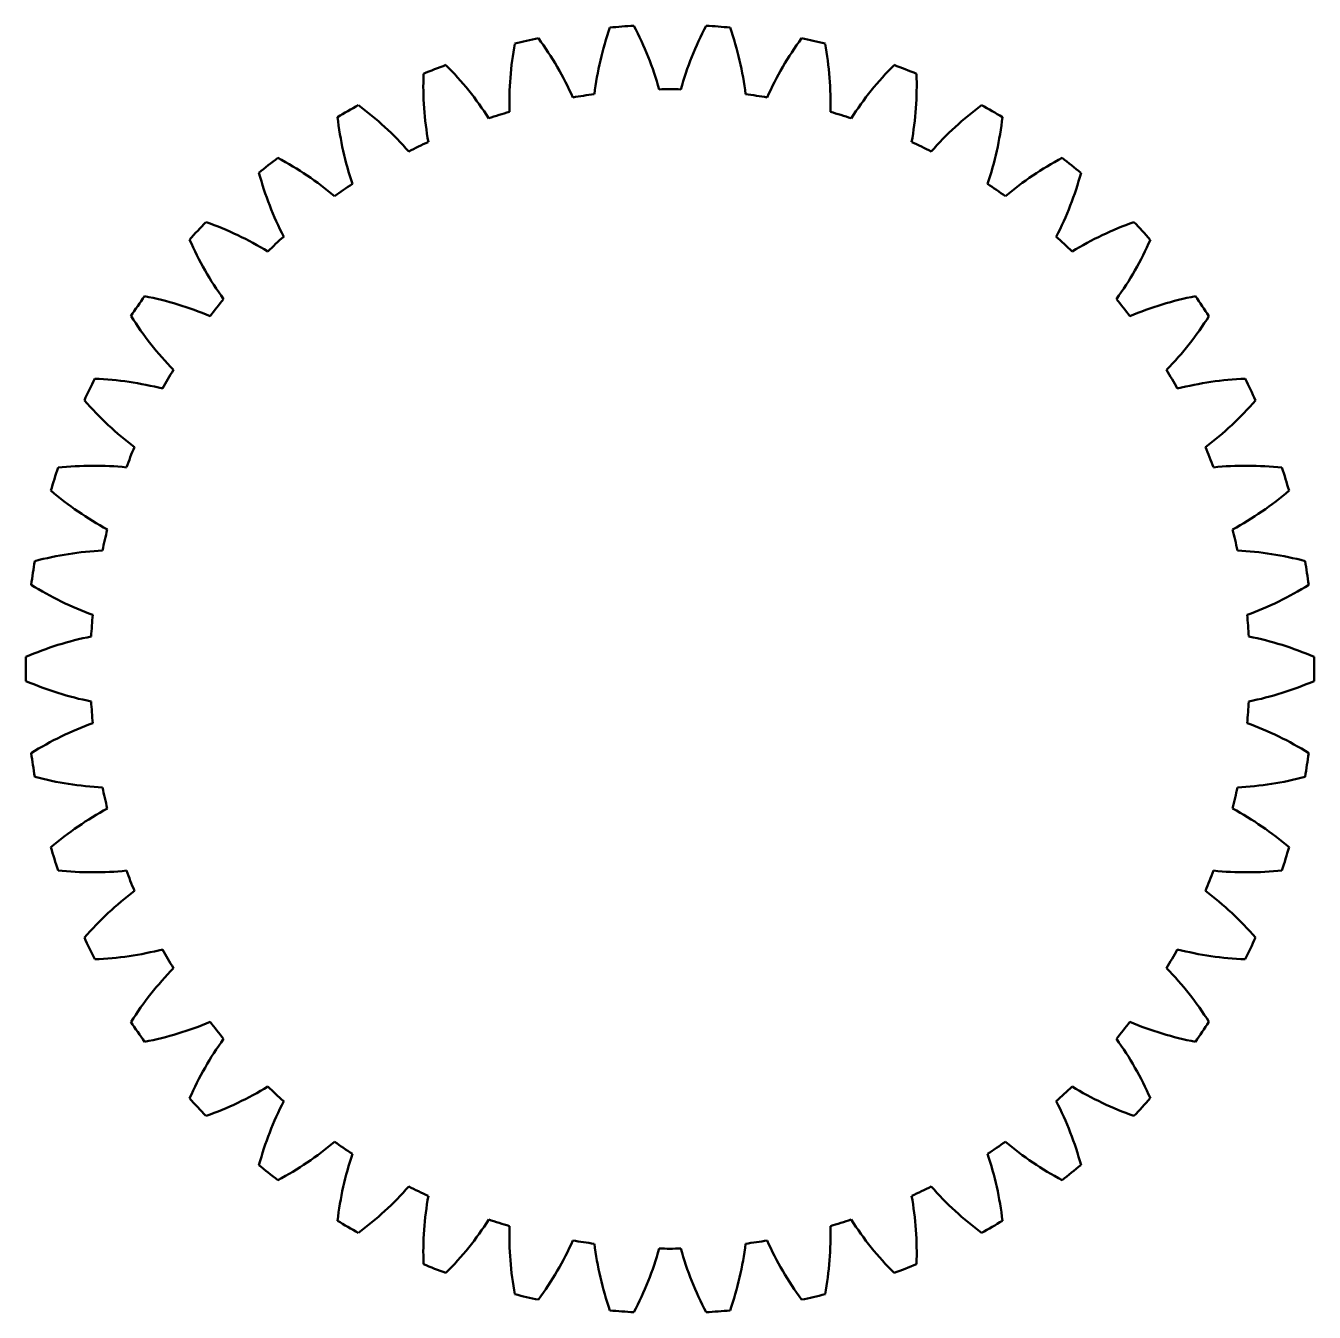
# Model space of a CAD drawing. Header units: millimetres. Extents: x 75 to 209, y 42 to 176.
import ezdxf

# ---------------------------------------------------------------- set-up
doc = ezdxf.new("R2010")
doc.units = ezdxf.units.MM
doc.layers.add('Visible (ISO)', color=7, linetype='Continuous', lineweight=50)

msp = doc.modelspace()

# ---------------------------------------------------------------- linework, layer by layer
at = {"layer": 'Visible (ISO)'}
for centre, radius, start, end in [((167.61, 164.74), 33.59, 160.8189, 172.9884), ((142.13, 109.07), 67, 93.2143, 95.3571), ((108.65, 160.32), 33.59, 15.583, 27.7525), ((175.62, 160.32), 33.59, 152.2475, 164.417), ((142.13, 109.07), 67, 84.6429, 86.7857), ((116.66, 164.74), 33.59, 7.0116, 19.1811), ((142.13, 109.07), 67, 101.7857, 103.9286), ((101.39, 154.76), 33.59, 24.1544, 36.3239), ((182.88, 154.76), 33.59, 143.6761, 155.8456), ((142.13, 109.07), 67, 76.0714, 78.2143), ((159.02, 167.91), 33.59, 169.3903, 181.5599), ((125.24, 167.91), 33.59, 358.4401, 10.6097), ((142.13, 109.07), 67, 110.3571, 112.5), ((95.03, 148.17), 33.59, 32.7258, 44.8954), ((189.24, 148.17), 33.59, 135.1046, 147.2742), ((142.13, 109.07), 67, 67.5, 69.6429), ((150.07, 169.77), 33.59, 177.9618, 190.1313), ((134.2, 169.77), 33.59, 349.8687, 2.0382), ((142.13, 109.07), 60.29, 88.9286, 91.0714), ((142.13, 109.07), 67, 118.9286, 121.0714), ((89.73, 140.71), 33.59, 41.2973, 53.4668), ((142.13, 109.07), 60.29, 97.5, 99.6429), ((142.13, 109.07), 60.29, 80.3571, 82.5), ((194.54, 140.71), 33.59, 126.5332, 138.7027), ((142.13, 109.07), 67, 58.9286, 61.0714), ((140.93, 170.28), 33.59, 186.5332, 198.7027), ((142.13, 109.07), 60.29, 106.0714, 108.2143), ((142.13, 109.07), 60.29, 71.7857, 73.9286), ((143.34, 170.28), 33.59, 341.2973, 353.4668), ((142.13, 109.07), 60.29, 114.6429, 116.7857), ((142.13, 109.07), 60.29, 63.2143, 65.3571), ((142.13, 109.07), 67, 127.5, 129.6429), ((85.6, 132.55), 33.59, 49.8687, 62.0382), ((198.67, 132.55), 33.59, 117.9618, 130.1313), ((142.13, 109.07), 67, 50.3571, 52.5), ((131.82, 169.41), 33.59, 195.1046, 207.2742), ((142.13, 109.07), 60.29, 123.2143, 125.3571), ((142.13, 109.07), 60.29, 54.6429, 56.7857), ((152.45, 169.41), 33.59, 332.7258, 344.8954), ((142.13, 109.07), 67, 136.0714, 138.2143), ((82.73, 123.86), 33.59, 58.4401, 70.6097), ((201.54, 123.86), 33.59, 109.3903, 121.5599), ((142.13, 109.07), 67, 41.7857, 43.9286), ((122.94, 167.2), 33.59, 203.6761, 215.8456), ((142.13, 109.07), 60.29, 131.7857, 133.9286), ((142.13, 109.07), 60.29, 46.0714, 48.2143), ((161.33, 167.2), 33.59, 324.1544, 336.3239), ((142.13, 109.07), 67, 144.6429, 146.7857), ((81.19, 114.84), 33.59, 67.0116, 79.1811), ((142.13, 109.07), 60.29, 140.3571, 142.5), ((142.13, 109.07), 60.29, 37.5, 39.6429), ((203.08, 114.84), 33.59, 100.8189, 112.9884), ((142.13, 109.07), 67, 33.2143, 35.3571), ((114.49, 163.69), 33.59, 212.2475, 224.417), ((169.78, 163.69), 33.59, 315.583, 327.7525), ((142.13, 109.07), 60.29, 148.9286, 151.0714), ((142.13, 109.07), 60.29, 28.9286, 31.0714), ((142.13, 109.07), 67, 153.2143, 155.3571), ((81.01, 105.69), 33.59, 75.583, 87.7525), ((203.26, 105.69), 33.59, 92.2475, 104.417), ((142.13, 109.07), 67, 24.6429, 26.7857), ((106.66, 158.96), 33.59, 220.8189, 232.9884), ((177.61, 158.96), 33.59, 307.0116, 319.1811), ((142.13, 109.07), 60.29, 157.5, 159.6429), ((142.13, 109.07), 60.29, 20.3571, 22.5), ((142.13, 109.07), 67, 161.7857, 163.9286), ((82.19, 96.62), 33.59, 84.1544, 96.3239), ((202.08, 96.62), 33.59, 83.6761, 95.8456), ((142.13, 109.07), 67, 16.0714, 18.2143), ((99.62, 153.12), 33.59, 229.3903, 241.5599), ((184.65, 153.12), 33.59, 298.4401, 310.6097), ((142.13, 109.07), 60.29, 166.0714, 168.2143), ((142.13, 109.07), 60.29, 11.7857, 13.9286), ((84.72, 87.83), 33.59, 92.7258, 104.8954), ((199.55, 87.83), 33.59, 75.1046, 87.2742), ((142.13, 109.07), 67, 170.3571, 172.5), ((142.13, 109.07), 67, 7.5, 9.6429), ((93.53, 146.29), 33.59, 237.9618, 250.1313), ((190.74, 146.29), 33.59, 289.8687, 302.0382), ((142.13, 109.07), 60.29, 174.6429, 176.7857), ((142.13, 109.07), 60.29, 3.2143, 5.3571), ((88.52, 79.51), 33.59, 101.2973, 113.4668), ((195.75, 79.51), 33.59, 66.5332, 78.7027), ((142.13, 109.07), 67, 178.9286, 181.0714), ((142.13, 109.07), 67, 358.9286, 1.0714), ((88.52, 138.63), 33.59, 246.5332, 258.7027), ((195.75, 138.63), 33.59, 281.2973, 293.4668), ((142.13, 109.07), 60.29, 183.2143, 185.3571), ((142.13, 109.07), 60.29, 354.6429, 356.7857), ((93.53, 71.85), 33.59, 109.8687, 122.0382), ((190.74, 71.85), 33.59, 57.9618, 70.1313), ((142.13, 109.07), 67, 187.5, 189.6429), ((142.13, 109.07), 67, 350.3571, 352.5), ((84.72, 130.31), 33.59, 255.1046, 267.2742), ((199.55, 130.31), 33.59, 272.7258, 284.8954), ((142.13, 109.07), 60.29, 191.7857, 193.9286), ((142.13, 109.07), 60.29, 346.0714, 348.2143), ((99.62, 65.02), 33.59, 118.4401, 130.6097), ((184.65, 65.02), 33.59, 49.3903, 61.5599), ((142.13, 109.07), 67, 196.0714, 198.2143), ((142.13, 109.07), 67, 341.7857, 343.9286), ((82.19, 121.51), 33.59, 263.6761, 275.8456), ((142.13, 109.07), 60.29, 200.3571, 202.5), ((142.13, 109.07), 60.29, 337.5, 339.6429), ((202.08, 121.51), 33.59, 264.1544, 276.3239), ((106.66, 59.17), 33.59, 127.0116, 139.1811), ((177.61, 59.17), 33.59, 40.8189, 52.9884), ((142.13, 109.07), 67, 204.6429, 206.7857), ((142.13, 109.07), 67, 333.2143, 335.3571), ((81.01, 112.44), 33.59, 272.2475, 284.417), ((142.13, 109.07), 60.29, 208.9286, 211.0714), ((142.13, 109.07), 60.29, 328.9286, 331.0714), ((203.26, 112.44), 33.59, 255.583, 267.7525), ((114.49, 54.44), 33.59, 135.583, 147.7525), ((169.78, 54.44), 33.59, 32.2475, 44.417), ((142.13, 109.07), 67, 213.2143, 215.3571), ((81.19, 103.29), 33.59, 280.8189, 292.9884), ((142.13, 109.07), 60.29, 217.5, 219.6429), ((142.13, 109.07), 60.29, 320.3571, 322.5), ((203.08, 103.29), 33.59, 247.0116, 259.1811), ((142.13, 109.07), 67, 324.6429, 326.7857), ((122.94, 50.93), 33.59, 144.1544, 156.3239), ((161.33, 50.93), 33.59, 23.6761, 35.8456), ((142.13, 109.07), 67, 221.7857, 223.9286), ((82.73, 94.27), 33.59, 289.3903, 301.5599), ((142.13, 109.07), 60.29, 226.0714, 228.2143), ((142.13, 109.07), 60.29, 311.7857, 313.9286), ((201.54, 94.27), 33.59, 238.4401, 250.6097), ((142.13, 109.07), 67, 316.0714, 318.2143), ((131.82, 48.72), 33.59, 152.7258, 164.8954), ((152.45, 48.72), 33.59, 15.1046, 27.2742), ((85.6, 85.58), 33.59, 297.9618, 310.1313), ((142.13, 109.07), 60.29, 234.6429, 236.7857), ((142.13, 109.07), 60.29, 303.2143, 305.3571), ((198.67, 85.58), 33.59, 229.8687, 242.0382), ((140.93, 47.86), 33.59, 161.2973, 173.4668), ((143.34, 47.86), 33.59, 6.5332, 18.7027), ((142.13, 109.07), 67, 230.3571, 232.5), ((142.13, 109.07), 67, 307.5, 309.6429), ((89.73, 77.42), 33.59, 306.5332, 318.7027), ((142.13, 109.07), 60.29, 243.2143, 245.3571), ((142.13, 109.07), 60.29, 294.6429, 296.7857), ((194.54, 77.42), 33.59, 221.2973, 233.4668), ((150.07, 48.36), 33.59, 169.8687, 182.0382), ((134.2, 48.36), 33.59, 357.9618, 10.1313), ((142.13, 109.07), 67, 238.9286, 241.0714), ((95.03, 69.96), 33.59, 315.1046, 327.2742), ((142.13, 109.07), 60.29, 251.7857, 253.9286), ((159.02, 50.22), 33.59, 178.4401, 190.6097), ((125.24, 50.22), 33.59, 349.3903, 1.5599), ((142.13, 109.07), 60.29, 286.0714, 288.2143), ((189.24, 69.96), 33.59, 212.7258, 224.8954), ((142.13, 109.07), 67, 298.9286, 301.0714), ((101.39, 63.38), 33.59, 323.6761, 335.8456), ((142.13, 109.07), 60.29, 260.3571, 262.5), ((142.13, 109.07), 60.29, 277.5, 279.6429), ((182.88, 63.38), 33.59, 204.1544, 216.3239), ((167.61, 53.4), 33.59, 187.0116, 199.1811), ((108.65, 57.81), 33.59, 332.2475, 344.417), ((142.13, 109.07), 60.29, 268.9286, 271.0714), ((175.62, 57.81), 33.59, 195.583, 207.7525), ((116.66, 53.4), 33.59, 340.8189, 352.9884), ((142.13, 109.07), 67, 247.5, 249.6429), ((142.13, 109.07), 67, 290.3571, 292.5), ((142.13, 109.07), 67, 256.0714, 258.2143), ((142.13, 109.07), 67, 281.7857, 283.9286), ((142.13, 109.07), 67, 264.6429, 266.7857), ((142.13, 109.07), 67, 273.2143, 275.3571)]:
    msp.add_arc(centre, radius, start, end, dxfattribs=at)

doc.saveas('drawing.dxf')
